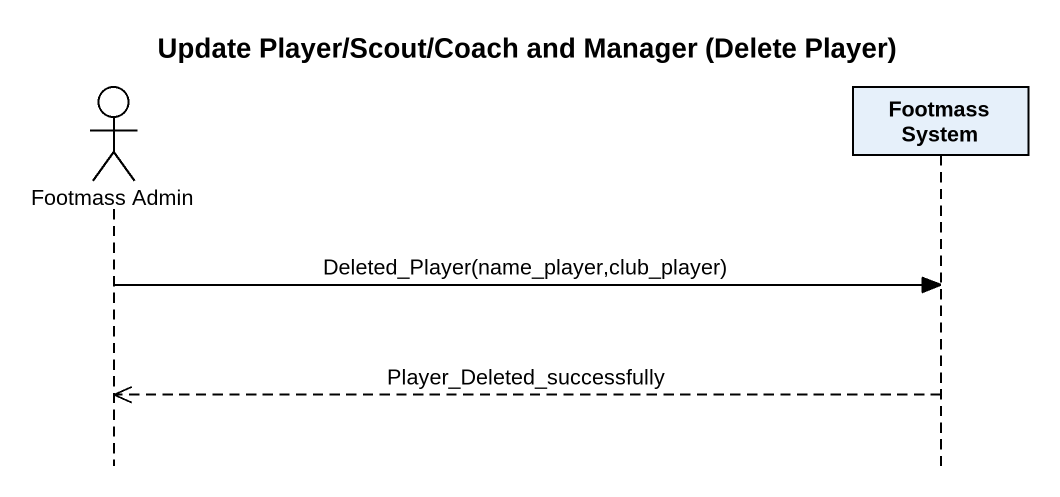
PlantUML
@startuml
title Update Player/Scout/Coach and Manager (Delete Player)
hide footbox
actor "Footmass Admin" as Footmass_Admin
participant "Footmass System" as Footmass_System

Footmass_Admin -> Footmass_System : Deleted_Player(name_player,club_player)
Footmass_System -->> Footmass_Admin : Player_Deleted_successfully
@enduml
